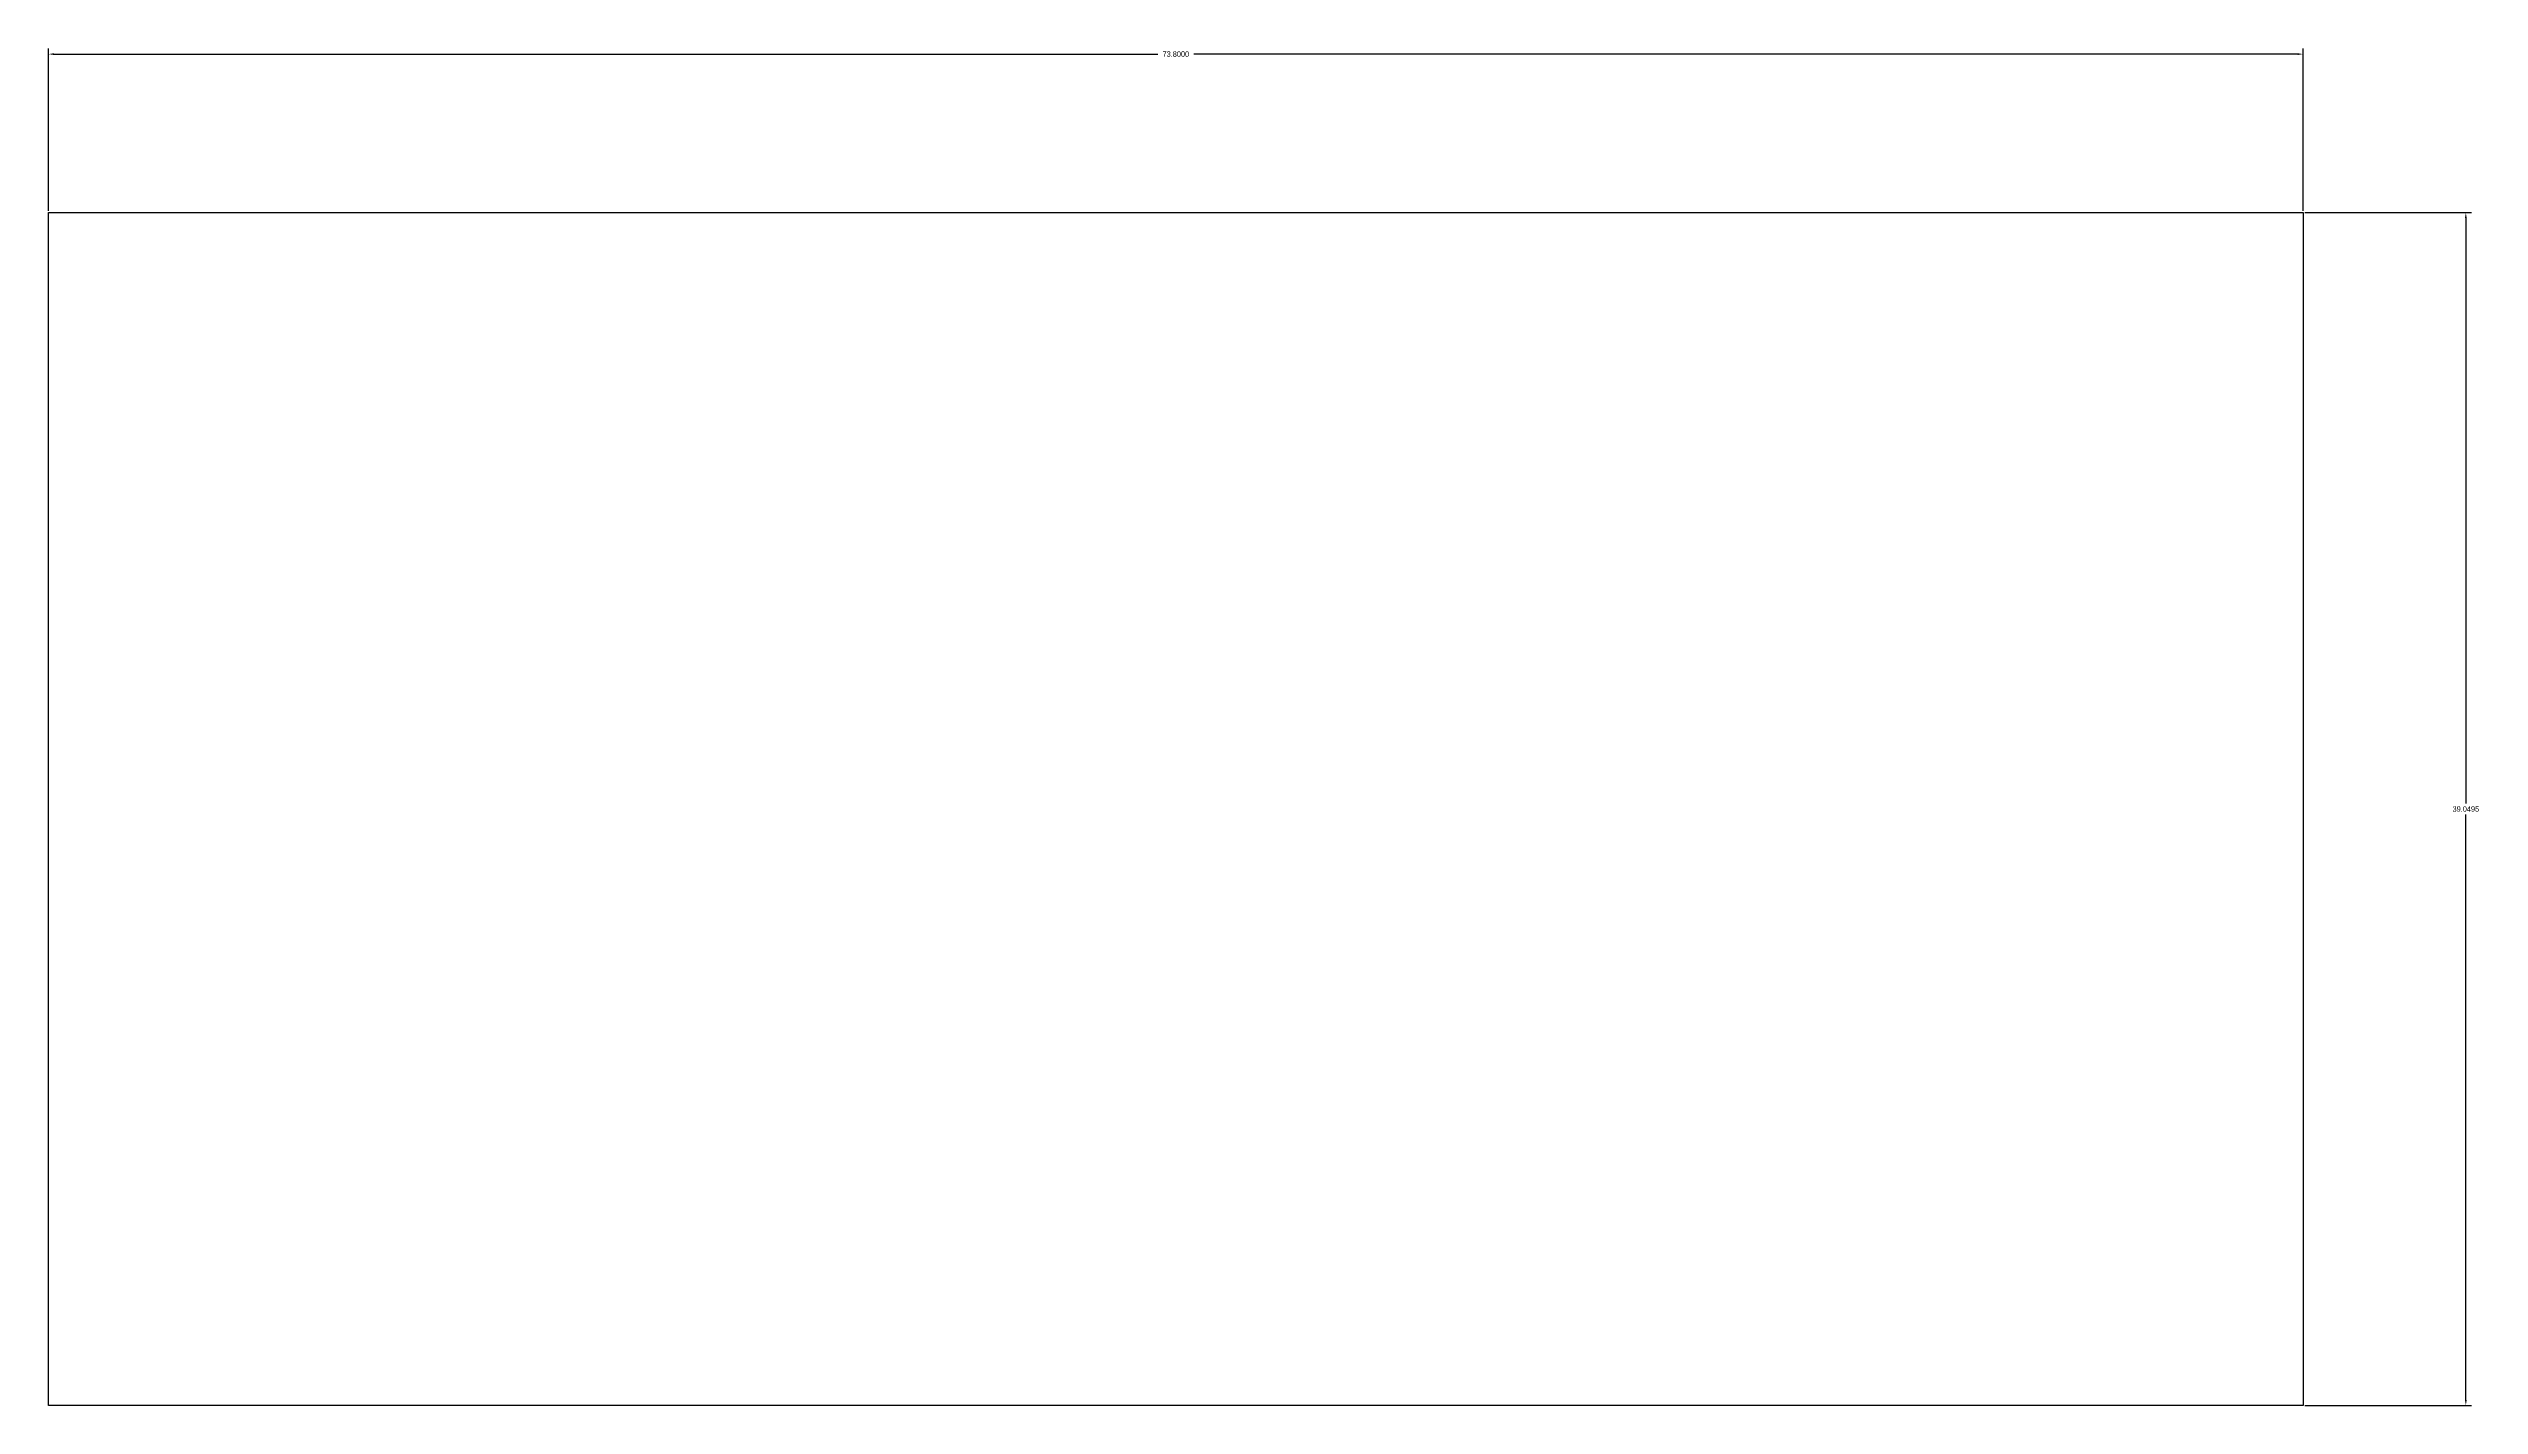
# Model space of a CAD drawing. Header units: millimetres. Extents: x -53 to 104, y -220 to 130.
# Drawn here: x -36.9 to 42.7, y 34.6 to 79.1 of the extents above; entities that cross this region are included whole.
import ezdxf

# ---------------------------------------------------------------- set-up
doc = ezdxf.new("R2010")
doc.units = ezdxf.units.MM
doc.header["$MEASUREMENT"] = 0
doc.layers.add('Standard', color=18, linetype='Continuous', true_color=0x000000)
doc.dimstyles.get("Standard").update_dxf_attribs({"dimtxt": 0.18, "dimasz": 0.18, "dimexe": 0.18, "dimexo": 0.0625, "dimgap": 0.09, "dimtad": 0, "dimtih": 1, "dimtoh": 1, "dimdec": 4, "dimzin": 0, "dimdsep": 46, "dimtxsty": 'Standard', "dimcen": 0.09, "dimadec": 0, "dimazin": 0, "dimtfac": 1, "dimtdec": 4, "dimtofl": 0, "dimtmove": 0, "dimatfit": 3, "dimfxl": 1, "dimtolj": 1, "dimtzin": 0, "dimarcsym": 0})

# ---------------------------------------------------------------- blocks, each defined once
blk = doc.blocks.new('*D78')
at = {"layer": 'Defpoints', "color": 0}
for p in [(36.9, 78.88), (-36.9, 73.689), (36.9, 73.689)]:
    blk.add_point(p, dxfattribs=at)
at = {"layer": 'Standard', "color": 0, "lineweight": -2}
for p, q in [((-36.9, 73.752), (-36.9, 79.06)), ((-36.72, 78.88), (-0.586, 78.88)), ((36.72, 78.88), (0.586, 78.88)), ((36.9, 73.752), (36.9, 79.06))]:
    blk.add_line(p, q, dxfattribs=at)
at = {"layer": 'Standard', "color": 0}
for points in [[(-36.72, 78.91), (-36.72, 78.85), (-36.9, 78.88)], [(36.72, 78.85), (36.72, 78.91), (36.9, 78.88)]]:
    blk.add_solid(points, dxfattribs=at)
at = {"layer": 'Standard', "color": 0, "insert": (0, 78.88), "char_height": 0.18, "attachment_point": 5}
blk.add_mtext('\\A1;73.8000', dxfattribs=at)
blk = doc.blocks.new('*D79')
at = {"layer": 'Defpoints', "color": 0}
for p in [(36.9, 73.689), (36.9, 34.64), (42.229, 34.64)]:
    blk.add_point(p, dxfattribs=at)
at = {"layer": 'Standard', "color": 0, "lineweight": -2}
for p, q in [((36.963, 73.689), (42.409, 73.689)), ((42.229, 73.509), (42.229, 54.348)), ((42.229, 34.82), (42.229, 53.981)), ((36.962, 34.64), (42.409, 34.64))]:
    blk.add_line(p, q, dxfattribs=at)
at = {"layer": 'Standard', "color": 0}
for points in [[(42.259, 73.509), (42.199, 73.509), (42.229, 73.689)], [(42.199, 34.82), (42.259, 34.82), (42.229, 34.64)]]:
    blk.add_solid(points, dxfattribs=at)
at = {"layer": 'Standard', "color": 0, "insert": (42.229, 54.164), "char_height": 0.18, "attachment_point": 5}
blk.add_mtext('\\A1;39.0495', dxfattribs=at)

msp = doc.modelspace()

# ---------------------------------------------------------------- linework, layer by layer
at = {"color": 46, "true_color": 0x866e08}
msp.add_lwpolyline([(36.89999, 34.63967), (-36.90002, 34.6397), (-36.9, 73.68917), (36.90001, 73.68915), (36.89999, 34.63967)], dxfattribs=at)

# ---------------------------------------------------------------- dimensions: what is measured, and where the dimension line sits
at = {"layer": 'Standard'}
dim = msp.add_linear_dim(base=(36.90001, 78.87991), p1=(-36.9, 73.68917), p2=(36.90001, 73.68915), dimstyle='Standard', dxfattribs=at)
dim.commit()
dim.dimension.update_dxf_attribs({"geometry": '*D78', "text_midpoint": (0.00001, 78.87991)})
dim = msp.add_linear_dim(base=(42.2293, 34.63967), p1=(36.90001, 73.68915), p2=(36.89999, 34.63967), angle=90, dimstyle='Standard', dxfattribs=at)
dim.commit()
dim.dimension.update_dxf_attribs({"geometry": '*D79', "text_midpoint": (42.2293, 54.16441)})

doc.saveas('drawing.dxf')
